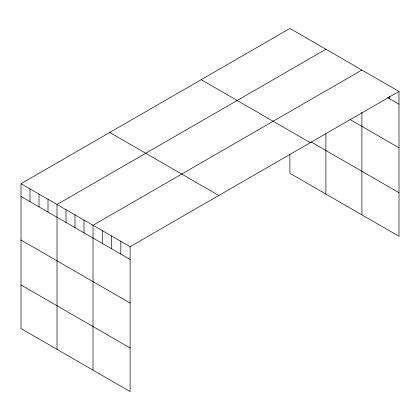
<?xml version="1.0" encoding="UTF-8"?>
<svg xmlns="http://www.w3.org/2000/svg" width="420" height="420" viewBox="0 0 420 420"><rect width="100%" height="100%" fill="white"/><g stroke="black" fill="none" stroke-linecap="round" stroke-linejoin="round"><path stroke-width="0.63" d="M21 183.708L130.1 246.697L130.1 391.54L21 328.55L21 183.708L289.9 28.46L399 91.45L399 236.292L289.9 173.303L289.9 154.072M325.904 49.245L57.005 204.493L57.005 349.335M361.904 70.035L93.009 225.278L93.009 370.125M130.1 246.697L399 91.45M387.544 97.592L399 104.202M350.091 119.558L399 147.793M311.278 142.054L399 192.701M201.164 79.69L310.264 142.679M109.736 132.473L218.836 195.463M21 196.466L130.1 259.45M21 240.051L130.1 303.041M21 284.959L130.1 347.949M389.729 96.301L389.729 98.852M361.904 112.277L361.904 214.877M325.904 133.66L325.904 194.093M120.829 241.343L120.829 254.1M111.552 235.988L111.552 248.745M102.281 230.633L102.281 243.39M84.005 220.085L84.005 232.838M75.007 214.888L75.007 227.64M66.003 209.69L66.003 222.448M48.001 199.295L48.001 212.053M39.002 194.103L39.002 206.855M29.998 188.906L29.998 201.658"/></g></svg>
